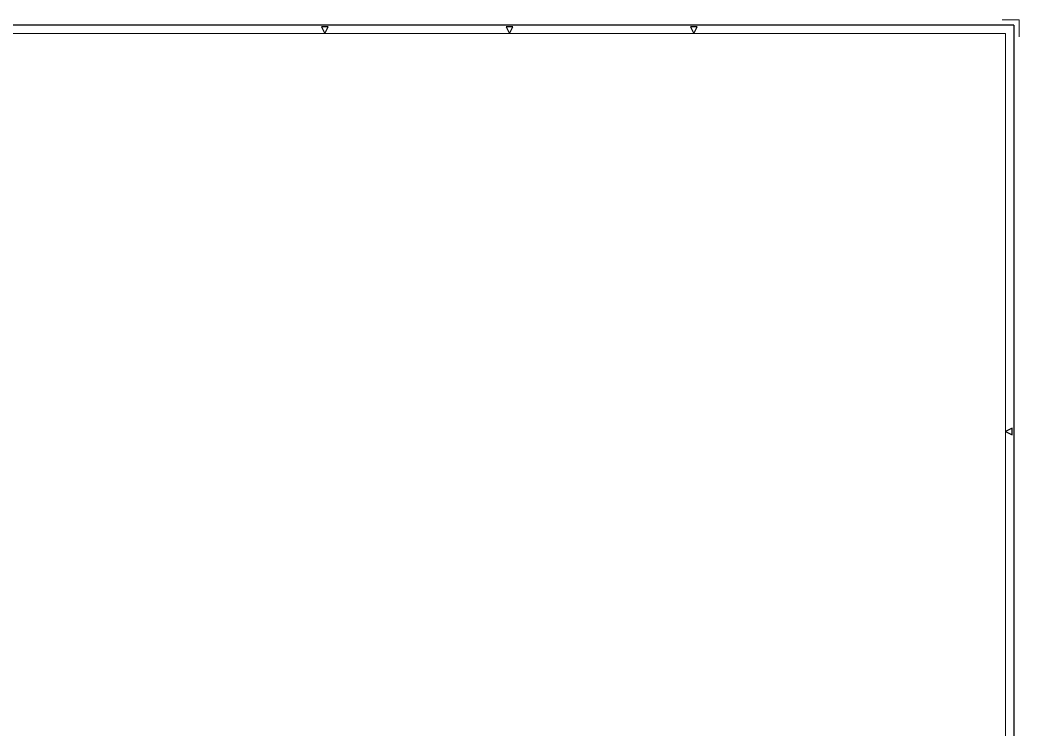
# Paper-space layout 'A0' of a CAD drawing. Header units: millimetres. Extents: x 0 to 1189, y 0 to 841.
# Drawn here: x 596 to 1189, y 421 to 841 of the extents above; entities that cross this region are included whole.
import ezdxf

# ---------------------------------------------------------------- set-up
doc = ezdxf.new("R2010")
doc.units = ezdxf.units.MM
doc.header["$LTSCALE"] = 12.5

# ---------------------------------------------------------------- blocks, each defined once
blk = doc.blocks.new('*U20')
at = {"lineweight": 15}
for p, q in [((8, 833), (-2, 833)), ((8, 833), (8, 823)), ((-1158, 825), (0, 825)), ((0, 0), (0, 825))]:
    blk.add_line(p, q, dxfattribs=at)
for q in [(-1178, 830), (5, -5)]:
    blk.add_line((5, 830), q)
for points in [[(-404, 825), (-402, 829), (-406, 829), (-404, 825)], [(-294.5, 825), (-292.5, 829), (-296.5, 829), (-294.5, 825)], [(-185, 825), (-183, 829), (-187, 829), (-185, 825)], [(0, 589), (4, 587), (4, 591), (0, 589)]]:
    blk.add_lwpolyline(points)

psp = doc.layouts.new('A0')

# ---------------------------------------------------------------- block references
psp.add_blockref('*U20', (1181, 8))

doc.saveas('drawing.dxf')
